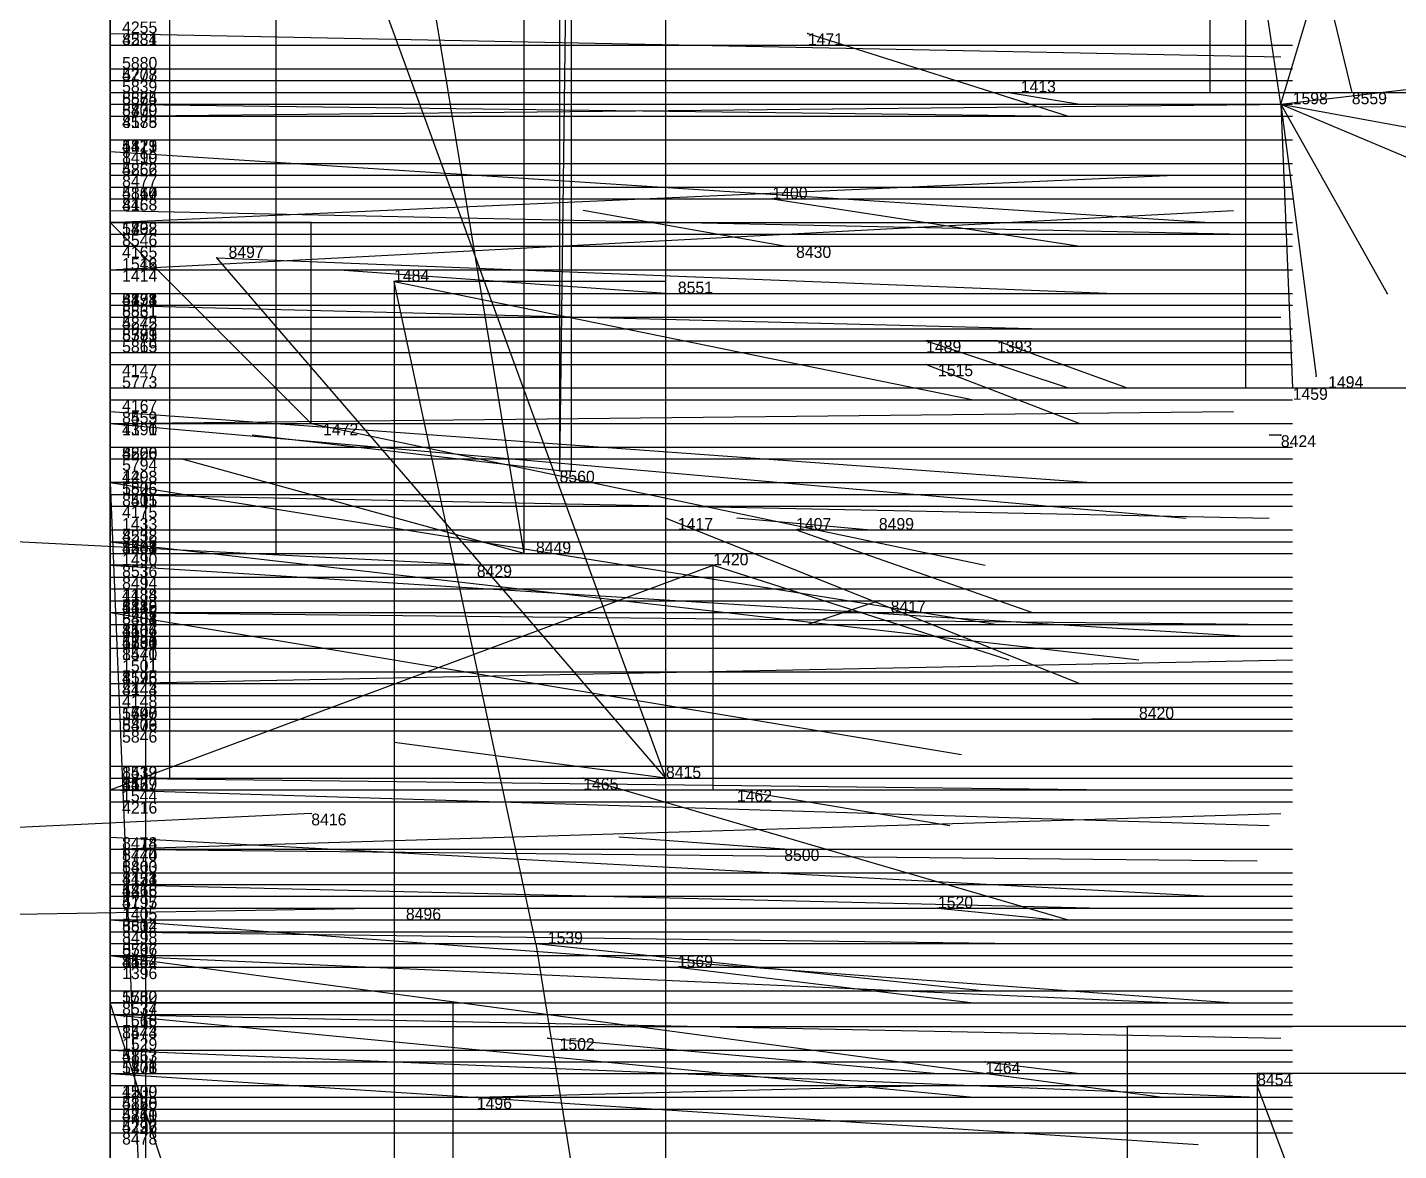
# Model space of a CAD drawing. Extents: x -0.07 to 1.1, y -0.07 to 1.1.
# Drawn here: x -0.007 to 0.109, y 0.3745 to 0.4695 of the extents above; entities that cross this region are included whole.
import ezdxf

# ---------------------------------------------------------------- set-up
doc = ezdxf.new("R2010")
doc.units = 0
for name, color, linetype in [('Clients', 3, 'CONTINUOUS'), ('Facilities', 3, 'CONTINUOUS'), ('Facilities_lines', 3, 'CONTINUOUS'), ('Min_max_boxes', 1, 'CONTINUOUS'), ('Normals', 1, 'CONTINUOUS'), ('Source_points', 5, 'CONTINUOUS'), ('Text', 3, 'CONTINUOUS')]:
    doc.layers.add(name, color=color, linetype=linetype)

msp = doc.modelspace()

# ---------------------------------------------------------------- linework, layer by layer
at = {"layer": 'Clients', "color": 5}
for p in [(0, 0.468, 0.269), (0, 0.466, 0.388), (0, 0.466, 0.596), (0, 0.465, 0.653), (0, 0.465, 0.626), (0, 0.464, 0.75), (0.105, 0.464, 1), (0, 0.463, 0.537), (0, 0.463, 0.663), (0, 0.463, 0.76), (0, 0.462, 0.493), (0, 0.462, 0.621), (0, 0.46, 0.265), (0, 0.46, 0.135), (0, 0.46, 0.678), (0, 0.458, 0.119), (0, 0.457, 0.351), (0, 0.457, 0.559), (0, 0.456, 0.272), (0, 0.456, 0.716), (0, 0.456, 0.779), (0, 0.455, 0.28), (0, 0.455, 0.742), (0, 0.453, 0.633), (0, 0.453, 0.614), (0, 0.452, 0.82), (0, 0.451, 0.278), (0.009, 0.45, 1), (0, 0.449, 0.173), (0, 0.449, 0.185), (0.024, 0.448), (0, 0.447, 0.327), (0.108, 0.447), (0, 0.446, 0.662), (0, 0.446, 0.62), (0, 0.446, 0.726), (0, 0.446, 0.996), (0, 0.444, 0.406), (0, 0.444, 0.56), (0, 0.443, 0.672), (0, 0.443, 0.816), (0, 0.443, 0.887), (0.069, 0.443), (0, 0.442, 0.635), (0, 0.442, 0.739), (0, 0.441, 0.356), (0.102, 0.44), (0, 0.439, 0.577), (0.1, 0.439), (0, 0.438, 0.335), (0, 0.437, 0.994), (0, 0.436, 0.289), (0.017, 0.436), (0, 0.434, 0.323), (0, 0.434, 0.604), (0, 0.433, 0.624), (0, 0.433, 0.885), (0.038, 0.432, 1), (0, 0.431, 0.294), (0, 0.43, 0.217), (0, 0.429, 0.42), (0, 0.429, 0.906), (0, 0.427, 0.135), (0, 0.426, 0.275), (0, 0.426, 0.402), (0, 0.425, 0.292), (0.051, 0.424), (0, 0.423, 0.783), (0, 0.422, 0.817), (0, 0.421, 0.175), (0, 0.421, 0.435), (0, 0.421, 0.468), (0, 0.421, 0.811), (0, 0.42, 0.445), (0, 0.42, 0.409), (0, 0.42, 0.53), (0, 0.42, 0.72), (0, 0.419, 0.44), (0, 0.419, 0.673), (0, 0.419, 0.572), (0, 0.419, 0.88), (0, 0.418, 0.171), (0, 0.418, 0.523), (0, 0.417, 0.184), (0, 0.417, 0.104), (0, 0.417, 0.504), (0, 0.417, 0.705), (0, 0.417, 0.776), (0, 0.415, 0.181), (0, 0.414, 0.337), (0, 0.414, 0.318), (0, 0.414, 0.774), (0, 0.413, 0.303), (0, 0.412, 0.71), (0, 0.411, 0.214), (0, 0.41, 0.604), (0, 0.41, 0.571), (0, 0.41, 0.836), (0, 0.41, 0.855), (0, 0.407, 0.138), (0, 0.406, 0.103), (0, 0.405, 0.113), (0, 0.405, 0.288), (0, 0.405, 0.857), (0, 0.404, 0.401), (0, 0.4, 0.564), (0, 0.398, 0.277), (0, 0.398, 0.418), (0, 0.398, 0.711), (0, 0.398, 0.891), (0, 0.397, 0.74), (0, 0.396, 0.248), (0, 0.396, 0.471), (0, 0.396, 0.488), (0, 0.395, 0.727), (0, 0.394, 0.531), (0, 0.393, 0.623), (0, 0.392, 0.793), (0, 0.391, 0.579), (0, 0.391, 0.818), (0, 0.39, 0.119), (0, 0.39, 0.438), (0, 0.388, 0.187), (0, 0.387, 0.561), (0, 0.387, 0.996), (0, 0.386, 0.006), (0, 0.386, 0.189), (0, 0.385, 0.157), (0, 0.385, 0.776), (0, 0.383, 0.264), (0, 0.383, 0.604), (0, 0.382, 0.637), (0, 0.382, 0.602), (0, 0.381, 0.722), (0, 0.38, 0.227), (0.097, 0.38, 1), (0, 0.379, 0.495), (0, 0.379, 0.396), (0, 0.378, 0.494), (0, 0.378, 0.377), (0, 0.378, 0.598), (0, 0.378, 0.716), (0, 0.378, 0.752), (0, 0.377, 0.488), (0, 0.377, 0.357), (0, 0.377, 0.562), (0, 0.376, 0.777)]:
    msp.add_point(p, dxfattribs=at)
at = {"layer": 'Facilities', "color": 3}
for p in [(0, 0.469, 0.927), (0.059, 0.469), (0.076, 0.464), (0, 0.463, 0.989), (0.099, 0.463), (0, 0.462, 0.921), (0, 0.459, 0.966), (0.056, 0.455), (0, 0.454, 0.961), (0, 0.453, 0.045), (0.057, 0.451, 1), (0, 0.449, 0.067), (0.047, 0.447, 1), (0, 0.445, 0.927), (0.075, 0.443), (0.069, 0.441), (0, 0.436, 0.058), (0, 0.436, 0.968), (0.099, 0.435, 1), (0, 0.431, 0.013), (0, 0.43, 0.625), (0, 0.43, 0.939), (0.047, 0.428), (0.058, 0.427), (0.064, 0.427, 1), (0, 0.426, 0.993), (0, 0.425, 0.085), (0, 0.425, 0.852), (0.035, 0.425, 1), (0, 0.424, 0.065), (0.031, 0.424, 1), (0.065, 0.421, 1), (0, 0.42, 0.012), (0, 0.42, 0.938), (0, 0.42, 0.908), (0, 0.417, 0.442), (0, 0.414, 0.093), (0, 0.414, 0.913), (0, 0.412, 0.167), (0.087, 0.411, 1), (0, 0.406, 0.991), (0.04, 0.406), (0.047, 0.406, 1), (0, 0.405, 0.068), (0.053, 0.405), (0.017, 0.403, 1), (0, 0.401, 0.976), (0, 0.4, 0.953), (0, 0.4, 0.927), (0.057, 0.4, 1), (0, 0.397, 0.986), (0.024, 0.395, 1), (0.07, 0.395), (0, 0.394, 0.054), (0, 0.393, 1), (0.036, 0.392), (0, 0.391, 0.035), (0, 0.391, 0.978), (0.048, 0.39), (0, 0.386, 0.931), (0.037, 0.384), (0, 0.383, 0.062), (0.074, 0.382), (0, 0.381, 0.037), (0.031, 0.379)]:
    msp.add_point(p, dxfattribs=at)
at = {"layer": 'Facilities_lines', "color": 3}
for p, q in [((0, 0.568, 0.707), (0, 0.456, 0.716)), ((0, 0.568, 0.707), (0, 0.446, 0.726)), ((0.035, 0.425, 1), (0.014, 0.553, 1)), ((0, 0.43, 0.625), (0, 0.527, 0.63)), ((0, 0.43, 0.625), (0, 0.523, 0.59)), ((0.047, 0.406, 1), (0.005, 0.521, 1)), ((0, 0.43, 0.625), (0, 0.52, 0.632)), ((0, 0.43, 0.625), (0, 0.52, 0.608)), ((0, 0.51, 0.138), (0, 0.427, 0.135)), ((0, 0.51, 0.138), (0, 0.458, 0.119)), ((0, 0.51, 0.138), (0, 0.46, 0.135)), ((0, 0.43, 0.625), (0, 0.51, 0.591)), ((0, 0.43, 0.625), (0, 0.51, 0.586)), ((0.039, 0.51, 1), (0.038, 0.432, 1)), ((0, 0.43, 0.625), (0, 0.507, 0.545)), ((0, 0.425, 0.852), (0, 0.506, 0.797)), ((0, 0.417, 0.442), (0, 0.505, 0.473)), ((0, 0.425, 0.852), (0, 0.494, 0.859)), ((0, 0.425, 0.852), (0, 0.494, 0.788)), ((0, 0.417, 0.442), (0, 0.492, 0.397)), ((0, 0.417, 0.442), (0, 0.49, 0.406)), ((0, 0.43, 0.625), (0, 0.49, 0.598)), ((0, 0.417, 0.442), (0, 0.489, 0.403)), ((0, 0.425, 0.852), (0, 0.489, 0.81)), ((0.099, 0.489, 1), (0.105, 0.464, 1)), ((0, 0.417, 0.442), (0, 0.488, 0.457)), ((0, 0.425, 0.852), (0, 0.488, 0.784)), ((0, 0.43, 0.625), (0, 0.487, 0.615)), ((0, 0.425, 0.852), (0, 0.485, 0.829)), ((0, 0.417, 0.442), (0, 0.484, 0.492)), ((0, 0.417, 0.442), (0, 0.483, 0.397)), ((0.099, 0.463), (0.096, 0.483)), ((0.099, 0.463), (0.105, 0.483)), ((0, 0.417, 0.442), (0, 0.482, 0.392)), ((0, 0.417, 0.442), (0, 0.482, 0.498)), ((0, 0.417, 0.442), (0, 0.481, 0.486)), ((0, 0.43, 0.625), (0, 0.481, 0.568)), ((0, 0.425, 0.852), (0, 0.478, 0.904)), ((0, 0.425, 0.852), (0, 0.476, 0.871)), ((0, 0.43, 0.625), (0, 0.475, 0.563)), ((0, 0.425, 0.852), (0, 0.475, 0.784)), ((0, 0.417, 0.442), (0, 0.474, 0.416)), ((0, 0.417, 0.442), (0, 0.471, 0.38)), ((0, 0.417, 0.442), (0, 0.47, 0.473)), ((0, 0.412, 0.167), (0, 0.468, 0.269)), ((0, 0.417, 0.442), (0, 0.466, 0.388)), ((0, 0.43, 0.625), (0, 0.466, 0.596)), ((0, 0.43, 0.625), (0, 0.465, 0.653)), ((0, 0.43, 0.625), (0, 0.465, 0.626)), ((0, 0.425, 0.852), (0, 0.464, 0.75)), ((0.099, 0.463), (0.116, 0.465)), ((0, 0.43, 0.625), (0, 0.463, 0.537)), ((0, 0.43, 0.625), (0, 0.463, 0.663)), ((0, 0.463, 0.989), (0, 0.446, 0.996)), ((0, 0.425, 0.852), (0, 0.463, 0.76)), ((0.099, 0.463), (0.1, 0.439)), ((0.099, 0.463), (0.102, 0.44)), ((0.099, 0.463), (0.118, 0.455)), ((0.099, 0.463), (0.121, 0.459)), ((0.099, 0.463), (0.108, 0.447)), ((0, 0.417, 0.442), (0, 0.462, 0.493)), ((0, 0.43, 0.625), (0, 0.462, 0.621)), ((0, 0.412, 0.167), (0, 0.46, 0.265)), ((0, 0.43, 0.625), (0, 0.46, 0.678)), ((0, 0.417, 0.442), (0, 0.457, 0.351)), ((0, 0.43, 0.625), (0, 0.457, 0.559)), ((0, 0.412, 0.167), (0, 0.456, 0.272)), ((0, 0.425, 0.852), (0, 0.456, 0.779)), ((0, 0.412, 0.167), (0, 0.455, 0.28)), ((0, 0.425, 0.852), (0, 0.455, 0.742)), ((0, 0.453, 0.045), (0.017, 0.436)), ((0, 0.43, 0.625), (0, 0.453, 0.633)), ((0, 0.43, 0.625), (0, 0.453, 0.614)), ((0, 0.425, 0.852), (0, 0.452, 0.82)), ((0, 0.412, 0.167), (0, 0.451, 0.278)), ((0.047, 0.406, 1), (0.009, 0.45, 1)), ((0, 0.449, 0.067), (0, 0.386, 0.006)), ((0, 0.412, 0.167), (0, 0.449, 0.173)), ((0, 0.412, 0.167), (0, 0.449, 0.185)), ((0.036, 0.392), (0.024, 0.448)), ((0, 0.417, 0.442), (0, 0.447, 0.327)), ((0, 0.43, 0.625), (0, 0.446, 0.662)), ((0, 0.43, 0.625), (0, 0.446, 0.62)), ((0, 0.417, 0.442), (0, 0.444, 0.406)), ((0, 0.43, 0.625), (0, 0.444, 0.56)), ((0, 0.43, 0.625), (0, 0.443, 0.672)), ((0, 0.425, 0.852), (0, 0.443, 0.816)), ((0, 0.425, 0.852), (0, 0.443, 0.887)), ((0.075, 0.443), (0.069, 0.443)), ((0, 0.43, 0.625), (0, 0.442, 0.635)), ((0, 0.425, 0.852), (0, 0.442, 0.739)), ((0, 0.417, 0.442), (0, 0.441, 0.356)), ((0, 0.43, 0.625), (0, 0.439, 0.577)), ((0, 0.417, 0.442), (0, 0.438, 0.335)), ((0, 0.393, 1), (0, 0.437, 0.994)), ((0, 0.412, 0.167), (0, 0.436, 0.289)), ((0, 0.417, 0.442), (0, 0.434, 0.323)), ((0, 0.43, 0.625), (0, 0.434, 0.604)), ((0, 0.43, 0.625), (0, 0.433, 0.624)), ((0, 0.425, 0.852), (0, 0.433, 0.885)), ((0, 0.431, 0.013), (0.003, 0.358)), ((0, 0.412, 0.167), (0, 0.431, 0.294)), ((0, 0.412, 0.167), (0, 0.43, 0.217)), ((0, 0.43, 0.625), (0, 0.309, 0.561)), ((0, 0.43, 0.625), (0, 0.4, 0.564)), ((0, 0.43, 0.625), (0, 0.387, 0.561)), ((0, 0.43, 0.625), (0, 0.377, 0.562)), ((0, 0.43, 0.625), (0, 0.378, 0.598)), ((0, 0.43, 0.625), (0, 0.381, 0.722)), ((0, 0.43, 0.625), (0, 0.335, 0.64)), ((0, 0.43, 0.625), (0, 0.354, 0.576)), ((0, 0.43, 0.625), (0, 0.365, 0.681)), ((0, 0.43, 0.625), (0, 0.395, 0.727)), ((0, 0.43, 0.625), (0, 0.391, 0.579)), ((0, 0.43, 0.625), (0, 0.412, 0.71)), ((0, 0.43, 0.625), (0, 0.348, 0.653)), ((0, 0.43, 0.625), (0, 0.398, 0.711)), ((0, 0.43, 0.625), (0, 0.382, 0.637)), ((0, 0.43, 0.625), (0, 0.41, 0.604)), ((0, 0.43, 0.625), (0, 0.327, 0.633)), ((0, 0.43, 0.625), (0, 0.275, 0.617)), ((0, 0.43, 0.625), (0, 0.362, 0.547)), ((0, 0.43, 0.625), (0, 0.42, 0.72)), ((0, 0.43, 0.625), (0, 0.393, 0.623)), ((0, 0.43, 0.625), (0, 0.29, 0.627)), ((0, 0.43, 0.625), (0, 0.33, 0.636)), ((0, 0.43, 0.625), (0, 0.36, 0.583)), ((0, 0.43, 0.625), (0, 0.336, 0.598)), ((0, 0.43, 0.625), (0, 0.41, 0.571)), ((0, 0.43, 0.625), (0, 0.339, 0.698)), ((0, 0.43, 0.625), (0, 0.35, 0.608)), ((0, 0.43, 0.625), (0, 0.297, 0.641)), ((0, 0.43, 0.625), (0, 0.315, 0.65)), ((0, 0.43, 0.625), (0, 0.378, 0.716)), ((0, 0.43, 0.625), (0, 0.417, 0.705)), ((0, 0.43, 0.625), (0, 0.383, 0.604)), ((0, 0.43, 0.625), (0, 0.382, 0.602)), ((0, 0.43, 0.625), (0, 0.335, 0.645)), ((0, 0.43, 0.625), (0, 0.419, 0.673)), ((0, 0.43, 0.625), (0, 0.419, 0.572)), ((0, 0.43, 0.625), (0, 0.345, 0.599)), ((0, 0.417, 0.442), (0, 0.429, 0.42)), ((0, 0.425, 0.852), (0, 0.429, 0.906)), ((0, 0.412, 0.167), (0, 0.426, 0.275)), ((0, 0.417, 0.442), (0, 0.426, 0.402)), ((0, 0.412, 0.167), (0, 0.425, 0.292)), ((0, 0.425, 0.852), (0, 0.41, 0.836)), ((0, 0.425, 0.852), (0, 0.421, 0.811)), ((0, 0.425, 0.852), (0, 0.414, 0.774)), ((0, 0.425, 0.852), (0, 0.378, 0.752)), ((0, 0.425, 0.852), (0, 0.397, 0.74)), ((0, 0.425, 0.852), (0, 0.37, 0.838)), ((0, 0.425, 0.852), (0, 0.398, 0.891)), ((0, 0.425, 0.852), (0, 0.405, 0.857)), ((0, 0.425, 0.852), (0, 0.417, 0.776)), ((0, 0.425, 0.852), (0, 0.41, 0.855)), ((0, 0.425, 0.852), (0, 0.376, 0.777)), ((0, 0.425, 0.852), (0, 0.37, 0.797)), ((0, 0.425, 0.852), (0, 0.422, 0.817)), ((0, 0.425, 0.852), (0, 0.392, 0.793)), ((0, 0.425, 0.852), (0, 0.419, 0.88)), ((0, 0.425, 0.852), (0, 0.423, 0.783)), ((0, 0.425, 0.852), (0, 0.385, 0.776)), ((0, 0.425, 0.852), (0, 0.391, 0.818)), ((0, 0.405, 0.068), (0.051, 0.424)), ((0, 0.412, 0.167), (0, 0.421, 0.175)), ((0, 0.417, 0.442), (0, 0.421, 0.435)), ((0, 0.417, 0.442), (0, 0.421, 0.468)), ((0, 0.417, 0.442), (0, 0.42, 0.445)), ((0, 0.417, 0.442), (0, 0.42, 0.409)), ((0, 0.417, 0.442), (0, 0.42, 0.53)), ((0, 0.417, 0.442), (0, 0.419, 0.44)), ((0, 0.412, 0.167), (0, 0.418, 0.171)), ((0, 0.417, 0.442), (0, 0.418, 0.523)), ((0, 0.412, 0.167), (0, 0.417, 0.184)), ((0, 0.412, 0.167), (0, 0.417, 0.104)), ((0, 0.417, 0.442), (0, 0.414, 0.337)), ((0, 0.417, 0.442), (0, 0.309, 0.376)), ((0, 0.417, 0.442), (0, 0.39, 0.438)), ((0, 0.417, 0.442), (0, 0.334, 0.476)), ((0, 0.417, 0.442), (0, 0.36, 0.402)), ((0, 0.417, 0.442), (0, 0.379, 0.495)), ((0, 0.417, 0.442), (0, 0.361, 0.392)), ((0, 0.417, 0.442), (0, 0.296, 0.468)), ((0, 0.417, 0.442), (0, 0.311, 0.348)), ((0, 0.417, 0.442), (0, 0.342, 0.346)), ((0, 0.417, 0.442), (0, 0.361, 0.505)), ((0, 0.417, 0.442), (0, 0.398, 0.418)), ((0, 0.417, 0.442), (0, 0.364, 0.492)), ((0, 0.417, 0.442), (0, 0.37, 0.311)), ((0, 0.417, 0.442), (0, 0.313, 0.384)), ((0, 0.417, 0.442), (0, 0.341, 0.408)), ((0, 0.417, 0.442), (0, 0.285, 0.447)), ((0, 0.417, 0.442), (0, 0.277, 0.441)), ((0, 0.417, 0.442), (0, 0.313, 0.427)), ((0, 0.417, 0.442), (0, 0.417, 0.504)), ((0, 0.417, 0.442), (0, 0.37, 0.355)), ((0, 0.417, 0.442), (0, 0.396, 0.471)), ((0, 0.417, 0.442), (0, 0.414, 0.318)), ((0, 0.417, 0.442), (0, 0.347, 0.439)), ((0, 0.417, 0.442), (0, 0.336, 0.484)), ((0, 0.417, 0.442), (0, 0.302, 0.368)), ((0, 0.417, 0.442), (0, 0.347, 0.475)), ((0, 0.417, 0.442), (0, 0.315, 0.453)), ((0, 0.417, 0.442), (0, 0.356, 0.375)), ((0, 0.417, 0.442), (0, 0.404, 0.401)), ((0, 0.417, 0.442), (0, 0.396, 0.488)), ((0, 0.417, 0.442), (0, 0.287, 0.439)), ((0, 0.417, 0.442), (0, 0.332, 0.427)), ((0, 0.417, 0.442), (0, 0.378, 0.494)), ((0, 0.417, 0.442), (0, 0.377, 0.488)), ((0, 0.417, 0.442), (0, 0.298, 0.449)), ((0, 0.417, 0.442), (0, 0.377, 0.357)), ((0, 0.417, 0.442), (0, 0.343, 0.322)), ((0, 0.417, 0.442), (0, 0.379, 0.396)), ((0, 0.417, 0.442), (0, 0.378, 0.377)), ((0, 0.417, 0.442), (0, 0.342, 0.384)), ((0, 0.417, 0.442), (0, 0.281, 0.479)), ((0, 0.417, 0.442), (0, 0.358, 0.475)), ((0, 0.417, 0.442), (0, 0.341, 0.382)), ((0, 0.417, 0.442), (0, 0.333, 0.419)), ((0, 0.417, 0.442), (0, 0.394, 0.531)), ((0, 0.417, 0.442), (0, 0.355, 0.524)), ((0, 0.417, 0.442), (0, 0.302, 0.519)), ((0, 0.412, 0.167), (0, 0.415, 0.181)), ((0, 0.412, 0.167), (0, 0.413, 0.303)), ((0, 0.412, 0.167), (0, 0.407, 0.138)), ((0, 0.412, 0.167), (0, 0.396, 0.248)), ((0, 0.412, 0.167), (0, 0.411, 0.214)), ((0, 0.412, 0.167), (0, 0.385, 0.157)), ((0, 0.412, 0.167), (0, 0.406, 0.103)), ((0, 0.412, 0.167), (0, 0.39, 0.119)), ((0, 0.412, 0.167), (0, 0.369, 0.216)), ((0, 0.412, 0.167), (0, 0.373, 0.199)), ((0, 0.412, 0.167), (0, 0.38, 0.227)), ((0, 0.412, 0.167), (0, 0.388, 0.187)), ((0, 0.412, 0.167), (0, 0.386, 0.189)), ((0, 0.412, 0.167), (0, 0.405, 0.113)), ((0, 0.412, 0.167), (0, 0.349, 0.177)), ((0, 0.412, 0.167), (0, 0.363, 0.239)), ((0, 0.412, 0.167), (0, 0.35, 0.216)), ((0, 0.412, 0.167), (0, 0.358, 0.192)), ((0, 0.412, 0.167), (0, 0.358, 0.229)), ((0, 0.412, 0.167), (0, 0.351, 0.18)), ((0, 0.412, 0.167), (0, 0.362, 0.159)), ((0, 0.412, 0.167), (0, 0.398, 0.277)), ((0, 0.412, 0.167), (0, 0.383, 0.264)), ((0, 0.412, 0.167), (0, 0.405, 0.288)), ((0, 0.412, 0.167), (0, 0.346, 0.262)), ((0, 0.412, 0.167), (0, 0.352, 0.278)), ((0.036, 0.392), (0.047, 0.323)), ((0.029, 0.298, 1), (0, 0.387, 0.996)), ((0.111, 0.343, 1), (0.097, 0.38, 1))]:
    msp.add_line(p, q, dxfattribs=at)
at = {"layer": 'Min_max_boxes', "color": 1}
for p, q in [((0, 0.446, 0.59), (0, 0.687, 0.59)), ((0, 0.687, 0.59), (0, 0.446, 0.59)), ((0, 0.446, 0.787), (0, 0.687, 0.787)), ((0, 0.687, 0.787), (0, 0.446, 0.787)), ((0.014, 0.553, 1), (0.014, 0.425, 1)), ((0.014, 0.553, 1), (0.014, 0.425, 1)), ((0.035, 0.425, 1), (0.035, 0.553, 1)), ((0.035, 0.425, 1), (0.035, 0.553, 1)), ((0, 0.427, 0.115), (0, 0.527, 0.115)), ((0, 0.527, 0.115), (0, 0.427, 0.115)), ((0, 0.427, 0.29), (0, 0.527, 0.29)), ((0, 0.527, 0.29), (0, 0.427, 0.29)), ((0, 0.275, 0.537), (0, 0.527, 0.537)), ((0, 0.527, 0.537), (0, 0.275, 0.537)), ((0, 0.275, 0.727), (0, 0.527, 0.727)), ((0, 0.527, 0.727), (0, 0.275, 0.727)), ((0.005, 0.521, 1), (0.005, 0.406, 1)), ((0.005, 0.521, 1), (0.005, 0.406, 1)), ((0.047, 0.406, 1), (0.047, 0.521, 1)), ((0.047, 0.406, 1), (0.047, 0.521, 1)), ((0.038, 0.51, 1), (0.038, 0.432, 1)), ((0.038, 0.51, 1), (0.038, 0.432, 1)), ((0.039, 0.432, 1), (0.039, 0.51, 1)), ((0.039, 0.432, 1), (0.039, 0.51, 1)), ((0.093, 0.508, 1), (0.093, 0.464, 1)), ((0.093, 0.508, 1), (0.093, 0.464, 1)), ((0, 0.37, 0.739), (0, 0.506, 0.739)), ((0, 0.506, 0.739), (0, 0.37, 0.739)), ((0, 0.37, 0.906), (0, 0.506, 0.906)), ((0, 0.506, 0.906), (0, 0.37, 0.906)), ((0, 0.277, 0.311), (0, 0.505, 0.311)), ((0, 0.505, 0.311), (0, 0.277, 0.311)), ((0, 0.277, 0.531), (0, 0.505, 0.531)), ((0, 0.505, 0.531), (0, 0.277, 0.531)), ((0.096, 0.483), (0.096, 0.439)), ((0.096, 0.483), (0.096, 0.439)), ((0, 0.346, 0.103), (0, 0.468, 0.103)), ((0, 0.468, 0.103), (0, 0.468, 0.103)), ((0, 0.468, 0.103), (0, 0.346, 0.103)), ((0, 0.346, 0.303), (0, 0.468, 0.303)), ((0, 0.468, 0.303), (0, 0.468, 0.303)), ((0, 0.468, 0.303), (0, 0.346, 0.303)), ((0, 0.468, 0.103), (0, 0.468, 0.303)), ((0, 0.468, 0.103), (0, 0.468, 0.303)), ((0.093, 0.464, 1), (0.294, 0.464, 1)), ((0.093, 0.464, 1), (0.294, 0.464, 1)), ((0.093, 0.464, 1), (0.093, 0.464, 1)), ((0, 0.446, 0.989), (0, 0.463, 0.989)), ((0, 0.463, 0.989), (0, 0.463, 0.989)), ((0, 0.463, 0.989), (0, 0.446, 0.989)), ((0, 0.446, 0.996), (0, 0.463, 0.996)), ((0, 0.463, 0.996), (0, 0.463, 0.996)), ((0, 0.463, 0.996), (0, 0.446, 0.996)), ((0, 0.463, 0.989), (0, 0.463, 0.996)), ((0, 0.463, 0.989), (0, 0.463, 0.996)), ((0.017, 0.453), (0, 0.453)), ((0, 0.453), (0, 0.436)), ((0.017, 0.453, 0.045), (0, 0.453, 0.045)), ((0, 0.453, 0.045), (0, 0.436, 0.045)), ((0, 0.453), (0, 0.453, 0.045)), ((0.017, 0.436), (0.017, 0.453)), ((0.017, 0.436, 0.045), (0.017, 0.453, 0.045)), ((0.017, 0.453), (0.017, 0.453, 0.045)), ((0, 0.386, 0.006), (0, 0.449, 0.006)), ((0, 0.449, 0.006), (0, 0.449, 0.006)), ((0, 0.449, 0.006), (0, 0.386, 0.006)), ((0, 0.386, 0.067), (0, 0.449, 0.067)), ((0, 0.449, 0.067), (0, 0.449, 0.067)), ((0, 0.449, 0.067), (0, 0.386, 0.067)), ((0, 0.449, 0.006), (0, 0.449, 0.067)), ((0, 0.449, 0.006), (0, 0.449, 0.067)), ((0.047, 0.448), (0.024, 0.448)), ((0.024, 0.448), (0.024, 0.323)), ((0.047, 0.448), (0.024, 0.448)), ((0.024, 0.448), (0.024, 0.323)), ((0.024, 0.448), (0.024, 0.448)), ((0.047, 0.323), (0.047, 0.448)), ((0.047, 0.323), (0.047, 0.448)), ((0.047, 0.448), (0.047, 0.448)), ((0, 0.446, 0.59), (0, 0.446, 0.59)), ((0, 0.446, 0.787), (0, 0.446, 0.787)), ((0, 0.446, 0.59), (0, 0.446, 0.787)), ((0, 0.446, 0.59), (0, 0.446, 0.787)), ((0, 0.446, 0.989), (0, 0.446, 0.989)), ((0, 0.446, 0.996), (0, 0.446, 0.996)), ((0, 0.446, 0.989), (0, 0.446, 0.996)), ((0, 0.446, 0.989), (0, 0.446, 0.996)), ((0.069, 0.443), (0.075, 0.443)), ((0.075, 0.443), (0.069, 0.443)), ((0.069, 0.443), (0.069, 0.443)), ((0.069, 0.443), (0.075, 0.443)), ((0.075, 0.443), (0.069, 0.443)), ((0.069, 0.443), (0.069, 0.443)), ((0.069, 0.443), (0.069, 0.443)), ((0.069, 0.443), (0.069, 0.443)), ((0.075, 0.443), (0.075, 0.443)), ((0.075, 0.443), (0.075, 0.443)), ((0.075, 0.443), (0.075, 0.443)), ((0.075, 0.443), (0.075, 0.443)), ((0.096, 0.439), (0.121, 0.439)), ((0.096, 0.439), (0.121, 0.439)), ((0.096, 0.439), (0.096, 0.439)), ((0, 0.393, 0.994), (0, 0.437, 0.994)), ((0, 0.437, 0.994), (0, 0.437, 0.994)), ((0, 0.437, 0.994), (0, 0.393, 0.994)), ((0, 0.393, 1), (0, 0.437, 1)), ((0, 0.437, 1), (0, 0.437, 1)), ((0, 0.437, 1), (0, 0.393, 1)), ((0, 0.437, 0.994), (0, 0.437, 1)), ((0, 0.437, 0.994), (0, 0.437, 1)), ((0, 0.436), (0.017, 0.436)), ((0, 0.436, 0.045), (0.017, 0.436, 0.045)), ((0, 0.436), (0, 0.436, 0.045)), ((0.017, 0.436), (0.017, 0.436, 0.045)), ((0.038, 0.432, 1), (0.039, 0.432, 1)), ((0.038, 0.432, 1), (0.039, 0.432, 1)), ((0.038, 0.432, 1), (0.038, 0.432, 1)), ((0.039, 0.432, 1), (0.039, 0.432, 1)), ((0.003, 0.431), (0, 0.431)), ((0, 0.431), (0, 0.358)), ((0.003, 0.431, 0.013), (0, 0.431, 0.013)), ((0, 0.431, 0.013), (0, 0.358, 0.013)), ((0, 0.431), (0, 0.431, 0.013)), ((0.003, 0.358), (0.003, 0.431)), ((0.003, 0.358, 0.013), (0.003, 0.431, 0.013)), ((0.003, 0.431), (0.003, 0.431, 0.013)), ((0, 0.427, 0.115), (0, 0.427, 0.115)), ((0, 0.427, 0.29), (0, 0.427, 0.29)), ((0, 0.427, 0.115), (0, 0.427, 0.29)), ((0, 0.427, 0.115), (0, 0.427, 0.29)), ((0.014, 0.425, 1), (0.035, 0.425, 1)), ((0.014, 0.425, 1), (0.035, 0.425, 1)), ((0.014, 0.425, 1), (0.014, 0.425, 1)), ((0.035, 0.425, 1), (0.035, 0.425, 1)), ((0.051, 0.424), (0, 0.424)), ((0, 0.424), (0, 0.405)), ((0.051, 0.424, 0.068), (0, 0.424, 0.068)), ((0, 0.424, 0.068), (0, 0.405, 0.068)), ((0, 0.424), (0, 0.424, 0.068)), ((0.051, 0.405), (0.051, 0.424)), ((0.051, 0.405, 0.068), (0.051, 0.424, 0.068)), ((0.051, 0.424), (0.051, 0.424, 0.068)), ((0.005, 0.406, 1), (0.047, 0.406, 1)), ((0.005, 0.406, 1), (0.047, 0.406, 1)), ((0.005, 0.406, 1), (0.005, 0.406, 1)), ((0.047, 0.406, 1), (0.047, 0.406, 1)), ((0, 0.405), (0.051, 0.405)), ((0, 0.405, 0.068), (0.051, 0.405, 0.068)), ((0, 0.405), (0, 0.405, 0.068)), ((0.051, 0.405), (0.051, 0.405, 0.068)), ((0, 0.393, 0.994), (0, 0.393, 0.994)), ((0, 0.393, 1), (0, 0.393, 1)), ((0, 0.393, 0.994), (0, 0.393, 1)), ((0, 0.393, 0.994), (0, 0.393, 1)), ((0.029, 0.387, 0.996), (0, 0.387, 0.996)), ((0, 0.387, 0.996), (0, 0.298, 0.996)), ((0.029, 0.387, 1), (0, 0.387, 1)), ((0, 0.387, 1), (0, 0.298, 1)), ((0, 0.387, 0.996), (0, 0.387, 1)), ((0.029, 0.298, 0.996), (0.029, 0.387, 0.996)), ((0.029, 0.298, 1), (0.029, 0.387, 1)), ((0.029, 0.387, 0.996), (0.029, 0.387, 1)), ((0, 0.386, 0.006), (0, 0.386, 0.006)), ((0, 0.386, 0.067), (0, 0.386, 0.067)), ((0, 0.386, 0.006), (0, 0.386, 0.067)), ((0, 0.386, 0.006), (0, 0.386, 0.067)), ((0.285, 0.385), (0.086, 0.385)), ((0.086, 0.385), (0.086, 0.244)), ((0.285, 0.385), (0.086, 0.385)), ((0.086, 0.385), (0.086, 0.244)), ((0.086, 0.385), (0.086, 0.385)), ((0.215, 0.381, 1), (0.097, 0.381, 1)), ((0.097, 0.381, 1), (0.097, 0.289, 1)), ((0.215, 0.381, 1), (0.097, 0.381, 1)), ((0.097, 0.381, 1), (0.097, 0.289, 1)), ((0.097, 0.381, 1), (0.097, 0.381, 1))]:
    msp.add_line(p, q, dxfattribs=at)
at = {"layer": 'Normals', "color": 1}
for p, q in [((0, 0.469, 0.927), (0.099, 0.467, 0.912)), ((0.059, 0.469), (0.081, 0.462, 0.097)), ((0, 0.468, 0.269), (0.1, 0.468, 0.269)), ((0, 0.466, 0.388), (0.1, 0.466, 0.388)), ((0, 0.466, 0.596), (0.1, 0.466, 0.596)), ((0, 0.465, 0.653), (0.1, 0.465, 0.653)), ((0, 0.465, 0.626), (0.1, 0.465, 0.626)), ((0, 0.464, 0.75), (0.1, 0.464, 0.75)), ((0.076, 0.464), (0.082, 0.463, 0.1)), ((0.105, 0.464, 1), (0.105, 0.464, 1.1)), ((0, 0.463, 0.537), (0.1, 0.463, 0.537)), ((0, 0.463, 0.663), (0.1, 0.463, 0.663)), ((0, 0.463, 0.989), (0.081, 0.462, 0.929)), ((0, 0.463, 0.76), (0.1, 0.463, 0.76)), ((0, 0.462, 0.921), (0.1, 0.463, 0.911)), ((0.099, 0.463), (0.099, 0.463, 0.1)), ((0, 0.462, 0.493), (0.1, 0.462, 0.493)), ((0, 0.462, 0.621), (0.1, 0.462, 0.621)), ((0, 0.46, 0.135), (0.1, 0.46, 0.135)), ((0, 0.46, 0.265), (0.1, 0.46, 0.265)), ((0, 0.46, 0.678), (0.1, 0.46, 0.678)), ((0, 0.459, 0.966), (0.093, 0.453, 0.93)), ((0, 0.458, 0.119), (0.1, 0.458, 0.119)), ((0, 0.453, 0.045), (0.09, 0.457, 0.089)), ((0, 0.457, 0.351), (0.1, 0.457, 0.351)), ((0, 0.457, 0.559), (0.1, 0.457, 0.559)), ((0, 0.456, 0.272), (0.1, 0.456, 0.272)), ((0, 0.456, 0.716), (0.1, 0.456, 0.716)), ((0, 0.456, 0.779), (0.1, 0.456, 0.779)), ((0, 0.455, 0.28), (0.1, 0.455, 0.28)), ((0, 0.455, 0.742), (0.1, 0.455, 0.742)), ((0.056, 0.455), (0.082, 0.451, 0.096)), ((0, 0.449, 0.067), (0.095, 0.454, 0.098)), ((0, 0.454, 0.961), (0.096, 0.452, 0.932)), ((0.057, 0.451, 1), (0.04, 0.454, 1.098)), ((0, 0.453, 0.633), (0.1, 0.453, 0.633)), ((0, 0.453, 0.614), (0.1, 0.453, 0.614)), ((0, 0.452, 0.82), (0.1, 0.452, 0.82)), ((0, 0.451, 0.278), (0.1, 0.451, 0.278)), ((0.009, 0.45, 1), (0.085, 0.447, 0.934)), ((0, 0.449, 0.173), (0.1, 0.449, 0.173)), ((0, 0.449, 0.185), (0.1, 0.449, 0.185)), ((0.047, 0.447, 1), (0.019, 0.449, 1.096)), ((0.024, 0.448), (0.073, 0.438, 0.087)), ((0, 0.447, 0.327), (0.1, 0.447, 0.327)), ((0.108, 0.447), (0.108, 0.447, 0.1)), ((0, 0.446, 0.662), (0.1, 0.446, 0.662)), ((0, 0.446, 0.62), (0.1, 0.446, 0.62)), ((0, 0.446, 0.726), (0.1, 0.446, 0.726)), ((0, 0.446, 0.996), (0.079, 0.444, 0.935)), ((0, 0.445, 0.927), (0.099, 0.445, 0.917)), ((0, 0.444, 0.406), (0.1, 0.444, 0.406)), ((0, 0.444, 0.56), (0.1, 0.444, 0.56)), ((0, 0.443, 0.672), (0.1, 0.443, 0.672)), ((0, 0.443, 0.816), (0.1, 0.443, 0.816)), ((0, 0.443, 0.887), (0.1, 0.443, 0.887)), ((0.069, 0.443), (0.081, 0.439, 0.099)), ((0.075, 0.443), (0.086, 0.439, 0.099)), ((0, 0.442, 0.739), (0.1, 0.442, 0.739)), ((0, 0.442, 0.635), (0.1, 0.442, 0.635)), ((0, 0.441, 0.356), (0.1, 0.441, 0.356)), ((0.069, 0.441), (0.082, 0.436, 0.099)), ((0.102, 0.44), (0.102, 0.44, 0.1)), ((0, 0.439, 0.577), (0.1, 0.439, 0.577)), ((0.1, 0.439), (0.1, 0.439, 0.1)), ((0, 0.438, 0.335), (0.1, 0.438, 0.335)), ((0, 0.436, 0.058), (0.095, 0.437, 0.09)), ((0, 0.437, 0.994), (0.083, 0.431, 0.938)), ((0, 0.436, 0.289), (0.1, 0.436, 0.289)), ((0, 0.436, 0.968), (0.091, 0.428, 0.928)), ((0.038, 0.432, 1), (0.012, 0.435, 1.097)), ((0.017, 0.436), (0.074, 0.424, 0.082)), ((0.099, 0.435, 1), (0.098, 0.435, 1.1)), ((0, 0.434, 0.323), (0.1, 0.434, 0.323)), ((0, 0.434, 0.604), (0.1, 0.434, 0.604)), ((0, 0.433, 0.624), (0.1, 0.433, 0.624)), ((0, 0.433, 0.885), (0.1, 0.433, 0.885)), ((0.035, 0.425, 1), (0.006, 0.433, 1.095)), ((0, 0.431, 0.013), (0.075, 0.419, 0.078)), ((0, 0.431, 0.294), (0.1, 0.431, 0.294)), ((0, 0.43, 0.217), (0.1, 0.43, 0.217)), ((0, 0.43, 0.625), (0.1, 0.43, 0.625)), ((0, 0.43, 0.939), (0.098, 0.428, 0.921)), ((0, 0.429, 0.42), (0.1, 0.429, 0.42)), ((0, 0.429, 0.906), (0.1, 0.429, 0.906)), ((0.047, 0.428), (0.082, 0.414, 0.093)), ((0.064, 0.427, 1), (0.053, 0.428, 1.099)), ((0, 0.427, 0.135), (0.1, 0.427, 0.135)), ((0.058, 0.427), (0.078, 0.42, 0.098)), ((0.031, 0.424, 1), (-0.008, 0.426, 1.092)), ((0, 0.426, 0.275), (0.1, 0.426, 0.275)), ((0, 0.426, 0.402), (0.1, 0.426, 0.402)), ((0, 0.426, 0.993), (0.087, 0.416, 0.945)), ((0, 0.425, 0.085), (0.1, 0.425, 0.095)), ((0, 0.425, 0.292), (0.1, 0.425, 0.292)), ((0, 0.425, 0.852), (0.1, 0.425, 0.852)), ((0, 0.424, 0.065), (0.096, 0.418, 0.094)), ((0.051, 0.424), (0.076, 0.416, 0.096)), ((0, 0.423, 0.783), (0.1, 0.423, 0.783)), ((0, 0.422, 0.817), (0.1, 0.422, 0.817)), ((0, 0.421, 0.175), (0.1, 0.421, 0.175)), ((0, 0.421, 0.435), (0.1, 0.421, 0.435)), ((0, 0.421, 0.468), (0.1, 0.421, 0.468)), ((0, 0.421, 0.811), (0.1, 0.421, 0.811)), ((0.065, 0.421, 1), (0.059, 0.419, 1.1)), ((0, 0.42, 0.012), (0.072, 0.408, 0.08)), ((0, 0.42, 0.445), (0.1, 0.42, 0.445)), ((0, 0.42, 0.409), (0.1, 0.42, 0.409)), ((0, 0.42, 0.72), (0.1, 0.42, 0.72)), ((0, 0.42, 0.53), (0.1, 0.42, 0.53)), ((0, 0.42, 0.938), (0.099, 0.419, 0.925)), ((0, 0.42, 0.908), (0.1, 0.42, 0.908)), ((0, 0.419, 0.44), (0.1, 0.419, 0.44)), ((0, 0.419, 0.673), (0.1, 0.419, 0.673)), ((0, 0.419, 0.572), (0.1, 0.419, 0.572)), ((0, 0.419, 0.88), (0.1, 0.419, 0.88)), ((0, 0.418, 0.171), (0.1, 0.418, 0.171)), ((0, 0.418, 0.523), (0.1, 0.418, 0.523)), ((0, 0.417, 0.184), (0.1, 0.417, 0.184)), ((0, 0.417, 0.104), (0.1, 0.417, 0.104)), ((0, 0.417, 0.504), (0.1, 0.417, 0.504)), ((0, 0.417, 0.442), (0.1, 0.417, 0.442)), ((0, 0.417, 0.705), (0.1, 0.417, 0.705)), ((0, 0.417, 0.776), (0.1, 0.417, 0.776)), ((0, 0.414, 0.913), (0.1, 0.416, 0.908)), ((0, 0.415, 0.181), (0.1, 0.415, 0.181)), ((0, 0.414, 0.093), (0.1, 0.414, 0.094)), ((0, 0.414, 0.337), (0.1, 0.414, 0.337)), ((0, 0.414, 0.318), (0.1, 0.414, 0.318)), ((0, 0.414, 0.774), (0.1, 0.414, 0.774)), ((0, 0.413, 0.303), (0.1, 0.413, 0.303)), ((0, 0.412, 0.167), (0.1, 0.412, 0.167)), ((0, 0.412, 0.71), (0.1, 0.412, 0.71)), ((0, 0.411, 0.214), (0.1, 0.411, 0.214)), ((0.087, 0.411, 1), (0.083, 0.411, 1.1)), ((0, 0.41, 0.604), (0.1, 0.41, 0.604)), ((0, 0.41, 0.571), (0.1, 0.41, 0.571)), ((0, 0.41, 0.836), (0.1, 0.41, 0.836)), ((0, 0.41, 0.855), (0.1, 0.41, 0.855)), ((0.047, 0.406, 1), (0.024, 0.409, 1.097)), ((0, 0.407, 0.138), (0.1, 0.407, 0.138)), ((0, 0.406, 0.103), (0.1, 0.406, 0.103)), ((0, 0.406, 0.991), (0.085, 0.405, 0.938)), ((0.04, 0.406), (0.081, 0.394, 0.09)), ((0, 0.405, 0.068), (0.098, 0.402, 0.088)), ((0, 0.405, 0.113), (0.1, 0.405, 0.113)), ((0, 0.405, 0.288), (0.1, 0.405, 0.288)), ((0, 0.405, 0.857), (0.1, 0.405, 0.857)), ((0.053, 0.405), (0.071, 0.402, 0.098)), ((0, 0.404, 0.401), (0.1, 0.404, 0.401)), ((0.017, 0.403, 1), (-0.046, 0.4, 1.078)), ((0, 0.4, 0.927), (0.099, 0.403, 0.916)), ((0, 0.401, 0.976), (0.093, 0.396, 0.938)), ((0.057, 0.4, 1), (0.043, 0.401, 1.099)), ((0, 0.4, 0.564), (0.1, 0.4, 0.564)), ((0, 0.4, 0.953), (0.097, 0.399, 0.928)), ((0, 0.398, 0.277), (0.1, 0.398, 0.277)), ((0, 0.398, 0.418), (0.1, 0.398, 0.418)), ((0, 0.398, 0.711), (0.1, 0.398, 0.711)), ((0, 0.398, 0.891), (0.1, 0.398, 0.891)), ((0, 0.397, 0.74), (0.1, 0.397, 0.74)), ((0, 0.397, 0.986), (0.084, 0.395, 0.932)), ((0, 0.396, 0.248), (0.1, 0.396, 0.248)), ((0, 0.396, 0.471), (0.1, 0.396, 0.471)), ((0, 0.396, 0.488), (0.1, 0.396, 0.488)), ((0.024, 0.395, 1), (-0.034, 0.394, 1.082)), ((0, 0.395, 0.727), (0.1, 0.395, 0.727)), ((0.07, 0.395), (0.08, 0.394, 0.099)), ((0, 0.394, 0.054), (0.095, 0.387, 0.085)), ((0, 0.394, 0.531), (0.1, 0.394, 0.531)), ((0, 0.393, 0.623), (0.1, 0.393, 0.623)), ((0, 0.393, 1), (0.077, 0.392, 0.936)), ((0, 0.392, 0.793), (0.1, 0.392, 0.793)), ((0.036, 0.392), (0.074, 0.388, 0.093)), ((0, 0.391, 0.035), (0.089, 0.379, 0.079)), ((0, 0.391, 0.579), (0.1, 0.391, 0.579)), ((0, 0.391, 0.978), (0.09, 0.387, 0.935)), ((0, 0.391, 0.818), (0.1, 0.391, 0.818)), ((0, 0.39, 0.119), (0.1, 0.39, 0.119)), ((0, 0.39, 0.438), (0.1, 0.39, 0.438)), ((0.048, 0.39), (0.073, 0.387, 0.097)), ((0, 0.388, 0.187), (0.1, 0.388, 0.187)), ((0, 0.387, 0.561), (0.1, 0.387, 0.561)), ((0, 0.387, 0.996), (0.074, 0.387, 0.929)), ((0, 0.386, 0.006), (0.073, 0.379, 0.074)), ((0, 0.386, 0.189), (0.1, 0.386, 0.189)), ((0, 0.386, 0.931), (0.099, 0.384, 0.917)), ((0, 0.385, 0.157), (0.1, 0.385, 0.157)), ((0, 0.385, 0.776), (0.1, 0.385, 0.776)), ((0.037, 0.384), (0.07, 0.381, 0.094)), ((0, 0.383, 0.062), (0.097, 0.379, 0.087)), ((0, 0.383, 0.264), (0.1, 0.383, 0.264)), ((0, 0.383, 0.604), (0.1, 0.383, 0.604)), ((0, 0.382, 0.637), (0.1, 0.382, 0.637)), ((0, 0.382, 0.602), (0.1, 0.382, 0.602)), ((0.074, 0.382), (0.082, 0.381, 0.1)), ((0, 0.381, 0.037), (0.092, 0.375, 0.074)), ((0, 0.381, 0.722), (0.1, 0.381, 0.722)), ((0, 0.38, 0.227), (0.1, 0.38, 0.227)), ((0.031, 0.379), (0.069, 0.38, 0.092)), ((0.097, 0.38, 1), (0.097, 0.38, 1.1)), ((0, 0.379, 0.495), (0.1, 0.379, 0.495)), ((0, 0.379, 0.396), (0.1, 0.379, 0.396)), ((0, 0.378, 0.494), (0.1, 0.378, 0.494)), ((0, 0.378, 0.377), (0.1, 0.378, 0.377)), ((0, 0.378, 0.598), (0.1, 0.378, 0.598)), ((0, 0.378, 0.752), (0.1, 0.378, 0.752)), ((0, 0.378, 0.716), (0.1, 0.378, 0.716)), ((0, 0.377, 0.488), (0.1, 0.377, 0.488)), ((0, 0.377, 0.357), (0.1, 0.377, 0.357)), ((0, 0.377, 0.562), (0.1, 0.377, 0.562)), ((0, 0.376, 0.777), (0.1, 0.376, 0.777))]:
    msp.add_line(p, q, dxfattribs=at)
at = {"layer": 'Source_points', "color": 5}
for p in [(0, 0.469, 0.927), (0.059, 0.469), (0, 0.468, 0.269), (0, 0.466, 0.388), (0, 0.466, 0.596), (0, 0.465, 0.653), (0, 0.465, 0.626), (0, 0.464, 0.75), (0.076, 0.464), (0.105, 0.464, 1), (0, 0.463, 0.537), (0, 0.463, 0.663), (0, 0.463, 0.989), (0, 0.463, 0.76), (0.099, 0.463), (0, 0.462, 0.493), (0, 0.462, 0.621), (0, 0.462, 0.921), (0, 0.46, 0.135), (0, 0.46, 0.265), (0, 0.46, 0.678), (0, 0.459, 0.966), (0, 0.458, 0.119), (0, 0.457, 0.351), (0, 0.457, 0.559), (0, 0.456, 0.272), (0, 0.456, 0.716), (0, 0.456, 0.779), (0, 0.455, 0.28), (0, 0.455, 0.742), (0.056, 0.455), (0, 0.454, 0.961), (0, 0.453, 0.045), (0, 0.453, 0.633), (0, 0.453, 0.614), (0, 0.452, 0.82), (0, 0.451, 0.278), (0.009, 0.45, 1), (0.057, 0.451, 1), (0, 0.449, 0.173), (0, 0.449, 0.067), (0, 0.449, 0.185), (0.024, 0.448), (0, 0.447, 0.327), (0.047, 0.447, 1), (0.108, 0.447), (0, 0.446, 0.662), (0, 0.446, 0.62), (0, 0.446, 0.726), (0, 0.446, 0.996), (0, 0.445, 0.927), (0, 0.444, 0.406), (0, 0.444, 0.56), (0, 0.443, 0.672), (0, 0.443, 0.816), (0, 0.443, 0.887), (0.069, 0.443), (0.075, 0.443), (0, 0.442, 0.739), (0, 0.442, 0.635), (0, 0.441, 0.356), (0.069, 0.441), (0.102, 0.44), (0, 0.439, 0.577), (0.1, 0.439), (0, 0.438, 0.335), (0, 0.437, 0.994), (0, 0.436, 0.058), (0, 0.436, 0.289), (0, 0.436, 0.968), (0.017, 0.436), (0.099, 0.435, 1), (0, 0.434, 0.323), (0, 0.434, 0.604), (0, 0.433, 0.624), (0, 0.433, 0.885), (0.038, 0.432, 1), (0, 0.431, 0.013), (0, 0.431, 0.294), (0, 0.43, 0.217), (0, 0.43, 0.625), (0, 0.43, 0.939), (0, 0.429, 0.42), (0, 0.429, 0.906), (0.047, 0.428), (0, 0.427, 0.135), (0.058, 0.427), (0.064, 0.427, 1), (0, 0.426, 0.275), (0, 0.426, 0.402), (0, 0.426, 0.993), (0, 0.425, 0.085), (0, 0.425, 0.292), (0, 0.425, 0.852), (0.035, 0.425, 1), (0, 0.424, 0.065), (0.031, 0.424, 1), (0.051, 0.424), (0, 0.423, 0.783), (0, 0.422, 0.817), (0, 0.421, 0.175), (0, 0.421, 0.435), (0, 0.421, 0.468), (0, 0.421, 0.811), (0.065, 0.421, 1), (0, 0.42, 0.012), (0, 0.42, 0.445), (0, 0.42, 0.409), (0, 0.42, 0.72), (0, 0.42, 0.53), (0, 0.42, 0.938), (0, 0.42, 0.908), (0, 0.419, 0.44), (0, 0.419, 0.673), (0, 0.419, 0.572), (0, 0.419, 0.88), (0, 0.418, 0.171), (0, 0.418, 0.523), (0, 0.417, 0.184), (0, 0.417, 0.104), (0, 0.417, 0.504), (0, 0.417, 0.442), (0, 0.417, 0.705), (0, 0.417, 0.776), (0, 0.415, 0.181), (0, 0.414, 0.093), (0, 0.414, 0.337), (0, 0.414, 0.318), (0, 0.414, 0.774), (0, 0.414, 0.913), (0, 0.413, 0.303), (0, 0.412, 0.167), (0, 0.412, 0.71), (0, 0.411, 0.214), (0.087, 0.411, 1), (0, 0.41, 0.604), (0, 0.41, 0.571), (0, 0.41, 0.836), (0, 0.41, 0.855), (0, 0.407, 0.138), (0, 0.406, 0.103), (0, 0.406, 0.991), (0.04, 0.406), (0.047, 0.406, 1), (0, 0.405, 0.068), (0, 0.405, 0.113), (0, 0.405, 0.288), (0, 0.405, 0.857), (0.053, 0.405), (0, 0.404, 0.401), (0.017, 0.403, 1), (0, 0.401, 0.976), (0, 0.4, 0.564), (0, 0.4, 0.953), (0, 0.4, 0.927), (0.057, 0.4, 1), (0, 0.398, 0.277), (0, 0.398, 0.418), (0, 0.398, 0.711), (0, 0.398, 0.891), (0, 0.397, 0.74), (0, 0.397, 0.986), (0, 0.396, 0.248), (0, 0.396, 0.471), (0, 0.396, 0.488), (0, 0.395, 0.727), (0.024, 0.395, 1), (0.07, 0.395), (0, 0.394, 0.054), (0, 0.394, 0.531), (0, 0.393, 0.623), (0, 0.393, 1), (0, 0.392, 0.793), (0.036, 0.392), (0, 0.391, 0.035), (0, 0.391, 0.579), (0, 0.391, 0.978), (0, 0.391, 0.818), (0, 0.39, 0.119), (0, 0.39, 0.438), (0.048, 0.39), (0, 0.388, 0.187), (0, 0.387, 0.561), (0, 0.387, 0.996), (0, 0.386, 0.006), (0, 0.386, 0.189), (0, 0.386, 0.931), (0, 0.385, 0.157), (0, 0.385, 0.776), (0.037, 0.384), (0, 0.383, 0.062), (0, 0.383, 0.264), (0, 0.383, 0.604), (0, 0.382, 0.637), (0, 0.382, 0.602), (0.074, 0.382), (0, 0.381, 0.037), (0, 0.381, 0.722), (0, 0.38, 0.227), (0.097, 0.38, 1), (0, 0.379, 0.495), (0, 0.379, 0.396), (0.031, 0.379), (0, 0.378, 0.494), (0, 0.378, 0.377), (0, 0.378, 0.598), (0, 0.378, 0.752), (0, 0.378, 0.716), (0, 0.377, 0.488), (0, 0.377, 0.357), (0, 0.377, 0.562), (0, 0.376, 0.777)]:
    msp.add_point(p, dxfattribs=at)

# ---------------------------------------------------------------- texts
at = {"layer": 'Text', "color": 3}
for s, p in [('4255', (0.001, 0.469, 0.473)), ('4234', (0.001, 0.468, 0.269)), ('8581', (0.001, 0.468, 0.927)), ('1471', (0.059, 0.468)), ('5880', (0.001, 0.466, 0.596)), ('4208', (0.001, 0.465, 0.388)), ('5777', (0.001, 0.465, 0.653)), ('5839', (0.001, 0.464, 0.626)), ('5865', (0.001, 0.463, 0.75)), ('5874', (0.001, 0.463, 0.663)), ('8584', (0.001, 0.463, 0.76)), ('1413', (0.077, 0.464)), ('1598', (0.1, 0.463)), ('8559', (0.105, 0.463, 1)), ('5770', (0.001, 0.462, 0.621)), ('5830', (0.001, 0.462, 0.537)), ('8409', (0.001, 0.462, 0.989)), ('4178', (0.001, 0.461, 0.493)), ('8585', (0.001, 0.461, 0.921)), ('4179', (0.001, 0.459, 0.265)), ('5823', (0.001, 0.459, 0.678)), ('1411', (0.001, 0.459, 0.135)), ('8410', (0.001, 0.458, 0.966)), ('1499', (0.001, 0.458, 0.119)), ('4256', (0.001, 0.457, 0.351)), ('5862', (0.001, 0.457, 0.559)), ('8477', (0.001, 0.456, 0.779)), ('4140', (0.001, 0.455, 0.272)), ('5817', (0.001, 0.455, 0.716)), ('5864', (0.001, 0.455, 0.742)), ('1400', (0.056, 0.455)), ('4153', (0.001, 0.454, 0.28)), ('8468', (0.001, 0.454, 0.961)), ('5792', (0.001, 0.452, 0.633)), ('5838', (0.001, 0.452, 0.614)), ('1402', (0.001, 0.452, 0.045)), ('8546', (0.001, 0.451, 0.82)), ('4165', (0.001, 0.45, 0.278)), ('1512', (0.001, 0.449, 0.067)), ('1546', (0.001, 0.449, 0.185)), ('8497', (0.01, 0.45, 1)), ('8430', (0.058, 0.45, 1)), ('1414', (0.001, 0.448, 0.173)), ('1484', (0.024, 0.448)), ('8551', (0.048, 0.447, 1)), ('4191', (0.001, 0.446, 0.327)), ('5778', (0.001, 0.446, 0.662)), ('5854', (0.001, 0.446, 0.726)), ('8473', (0.001, 0.446, 0.996)), ('5831', (0.001, 0.445, 0.62)), ('8561', (0.001, 0.445, 0.927)), ('4245', (0.001, 0.444, 0.406)), ('5872', (0.001, 0.444, 0.56)), ('5789', (0.001, 0.443, 0.672)), ('5815', (0.001, 0.442, 0.739)), ('5869', (0.001, 0.442, 0.635)), ('8393', (0.001, 0.443, 0.816)), ('8571', (0.001, 0.443, 0.887)), ('1489', (0.069, 0.442)), ('1393', (0.075, 0.442)), ('4147', (0.001, 0.44, 0.356)), ('1515', (0.07, 0.44)), ('5773', (0.001, 0.439, 0.577)), ('1494', (0.103, 0.439)), ('1459', (0.1, 0.438)), ('4167', (0.001, 0.437, 0.335)), ('8459', (0.001, 0.436, 0.994)), ('8553', (0.001, 0.436, 0.968)), ('4190', (0.001, 0.435, 0.289)), ('1391', (0.001, 0.435, 0.058)), ('1472', (0.018, 0.435)), ('8424', (0.099, 0.434, 1)), ('4228', (0.001, 0.433, 0.323)), ('5800', (0.001, 0.433, 0.604)), ('8566', (0.001, 0.433, 0.885)), ('5794', (0.001, 0.432, 0.624)), ('4203', (0.001, 0.431, 0.294)), ('1498', (0.001, 0.431, 0.013)), ('8560', (0.038, 0.431, 1)), ('5806', (0.001, 0.43, 0.625)), ('1525', (0.001, 0.43, 0.217)), ('8401', (0.001, 0.429, 0.906)), ('8515', (0.001, 0.429, 0.939)), ('4175', (0.001, 0.428, 0.42)), ('1433', (0.001, 0.427, 0.135)), ('1417', (0.048, 0.427)), ('1407', (0.058, 0.427)), ('8499', (0.065, 0.427, 1)), ('4258', (0.001, 0.426, 0.402)), ('8532', (0.001, 0.426, 0.993)), ('4204', (0.001, 0.425, 0.292)), ('4237', (0.001, 0.425, 0.275)), ('8448', (0.001, 0.425, 0.852)), ('1561', (0.001, 0.425, 0.085)), ('8449', (0.036, 0.425, 1)), ('1490', (0.001, 0.424, 0.065)), ('1420', (0.051, 0.424)), ('8536', (0.001, 0.423, 0.783)), ('8429', (0.031, 0.423, 1)), ('8494', (0.001, 0.422, 0.817)), ('4184', (0.001, 0.421, 0.468)), ('4143', (0.001, 0.42, 0.435)), ('4186', (0.001, 0.42, 0.445)), ('4188', (0.001, 0.42, 0.409)), ('5828', (0.001, 0.42, 0.72)), ('5833', (0.001, 0.42, 0.53)), ('8442', (0.001, 0.42, 0.811)), ('1488', (0.001, 0.421, 0.175)), ('1419', (0.001, 0.42, 0.012)), ('8417', (0.066, 0.42, 1)), ('5881', (0.001, 0.419, 0.673)), ('5882', (0.001, 0.419, 0.572)), ('8404', (0.001, 0.419, 0.938)), ('8488', (0.001, 0.419, 0.908)), ('4156', (0.001, 0.418, 0.44)), ('8504', (0.001, 0.418, 0.88)), ('1467', (0.001, 0.418, 0.171)), ('4195', (0.001, 0.417, 0.504)), ('4254', (0.001, 0.417, 0.442)), ('5780', (0.001, 0.417, 0.523)), ('5861', (0.001, 0.417, 0.705)), ('1554', (0.001, 0.417, 0.104)), ('8471', (0.001, 0.416, 0.776)), ('1540', (0.001, 0.416, 0.184)), ('1501', (0.001, 0.415, 0.181)), ('4198', (0.001, 0.414, 0.318)), ('4144', (0.001, 0.413, 0.337)), ('8576', (0.001, 0.414, 0.913)), ('8443', (0.001, 0.413, 0.774)), ('1526', (0.001, 0.414, 0.093)), ('4148', (0.001, 0.412, 0.303)), ('5798', (0.001, 0.411, 0.71)), ('1600', (0.001, 0.411, 0.167)), ('1447', (0.001, 0.411, 0.214)), ('8420', (0.087, 0.411, 1)), ('5809', (0.001, 0.41, 0.604)), ('8403', (0.001, 0.41, 0.836)), ('8476', (0.001, 0.41, 0.855)), ('5846', (0.001, 0.409, 0.571)), ('4159', (0.001, 0.405, 0.288)), ('8539', (0.001, 0.406, 0.991)), ('8469', (0.001, 0.405, 0.857)), ('1412', (0.001, 0.406, 0.138)), ('1429', (0.001, 0.405, 0.068)), ('1537', (0.001, 0.405, 0.103)), ('1465', (0.04, 0.405)), ('8415', (0.047, 0.406, 1)), ('1544', (0.001, 0.404, 0.113)), ('1462', (0.053, 0.404)), ('4216', (0.001, 0.403, 0.401)), ('8416', (0.017, 0.402, 1)), ('8418', (0.001, 0.4, 0.976)), ('8474', (0.001, 0.4, 0.927)), ('5774', (0.001, 0.399, 0.564)), ('5803', (0.001, 0.398, 0.711)), ('8440', (0.001, 0.399, 0.953)), ('8460', (0.001, 0.398, 0.891)), ('8500', (0.057, 0.399, 1)), ('4154', (0.001, 0.397, 0.277)), ('4171', (0.001, 0.397, 0.418)), ('8423', (0.001, 0.397, 0.986)), ('4218', (0.001, 0.396, 0.488)), ('5868', (0.001, 0.396, 0.74)), ('1416', (0.001, 0.396, 0.248)), ('4197', (0.001, 0.395, 0.471)), ('5795', (0.001, 0.395, 0.727)), ('1520', (0.07, 0.395)), ('1405', (0.001, 0.394, 0.054)), ('8496', (0.025, 0.394, 1)), ('5804', (0.001, 0.393, 0.531)), ('5832', (0.001, 0.393, 0.623)), ('8512', (0.001, 0.393, 1)), ('5796', (0.001, 0.391, 0.579)), ('8498', (0.001, 0.392, 0.793)), ('8567', (0.001, 0.391, 0.818)), ('1539', (0.037, 0.392)), ('4142', (0.001, 0.39, 0.438)), ('8484', (0.001, 0.39, 0.978)), ('1552', (0.001, 0.39, 0.035)), ('1569', (0.048, 0.39)), ('1396', (0.001, 0.389, 0.119)), ('5782', (0.001, 0.387, 0.561)), ('1550', (0.001, 0.387, 0.187)), ('8534', (0.001, 0.386, 0.931)), ('8577', (0.001, 0.386, 0.996)), ('8543', (0.001, 0.384, 0.776)), ('1516', (0.001, 0.385, 0.006)), ('1568', (0.001, 0.385, 0.189)), ('1474', (0.001, 0.384, 0.157)), ('1529', (0.001, 0.383, 0.062)), ('1502', (0.038, 0.383)), ('4157', (0.001, 0.382, 0.264)), ('5863', (0.001, 0.382, 0.604)), ('5808', (0.001, 0.381, 0.637)), ('5873', (0.001, 0.381, 0.602)), ('5771', (0.001, 0.381, 0.722)), ('1406', (0.001, 0.381, 0.037)), ('1464', (0.074, 0.381)), ('8454', (0.097, 0.38, 1)), ('4239', (0.001, 0.379, 0.396)), ('1500', (0.001, 0.379, 0.227)), ('4158', (0.001, 0.378, 0.495)), ('4225', (0.001, 0.378, 0.494)), ('5860', (0.001, 0.378, 0.716)), ('1496', (0.031, 0.378)), ('4240', (0.001, 0.377, 0.377)), ('4226', (0.001, 0.376, 0.488)), ('4232', (0.001, 0.376, 0.357)), ('5769', (0.001, 0.377, 0.598)), ('5811', (0.001, 0.377, 0.752)), ('5797', (0.001, 0.376, 0.562)), ('8478', (0.001, 0.375, 0.777))]:
    msp.add_text(s, height=0.001, dxfattribs=at).set_placement(p)

doc.saveas('drawing.dxf')
